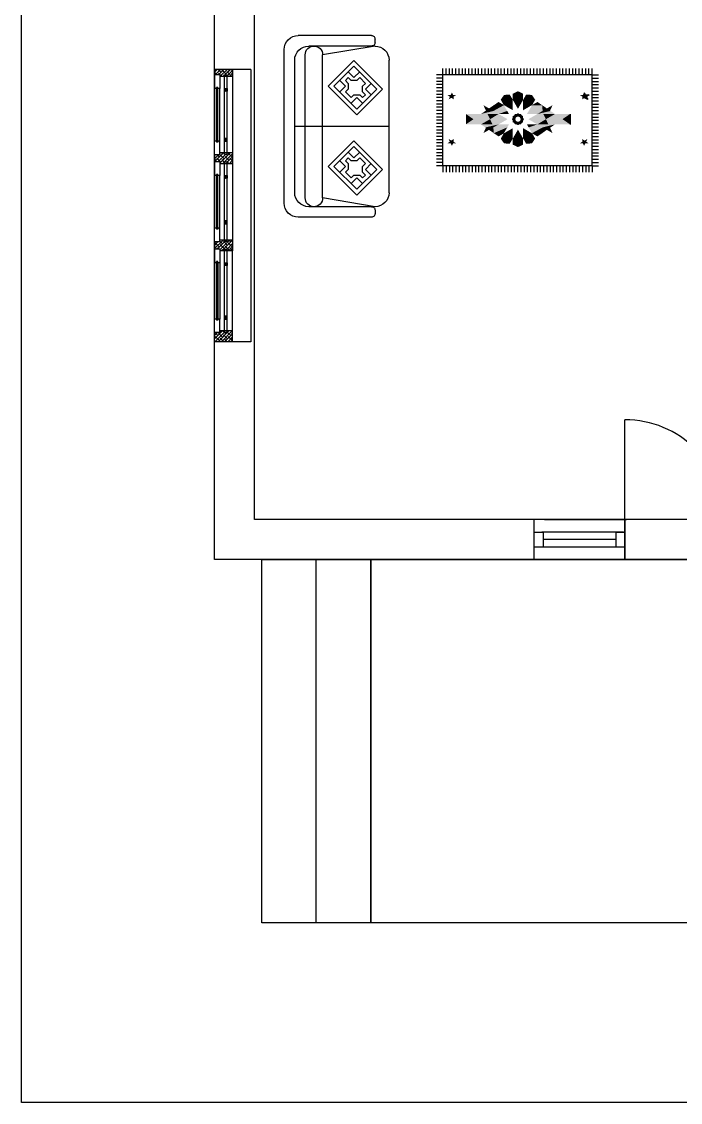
# Model space of a CAD drawing. Extents: x -4409 to 83729, y -39415 to 28842.
# Drawn here: x -4409 to -783, y 6113 to 12066 of the extents above; entities that cross this region are included whole.
import ezdxf

# ---------------------------------------------------------------- set-up
doc = ezdxf.new("R2010")
doc.units = 0
for name, color, linetype in [('1_WALL', 7, 'CONTINUOUS'), ('4_JOINERY', 217, 'CONTINUOUS'), ('FUR', 47, 'CONTINUOUS'), ('FURN', 9, 'CONTINUOUS'), ('FURNITURE', 5, 'CONTINUOUS'), ('GROVE', 187, 'CONTINUOUS'), ('HATCH', 8, 'CONTINUOUS'), ('WALL', 1, 'CONTINUOUS'), ('WALLS', 2, 'CONTINUOUS'), ('WWW_CADBLOCKSFREE_COM', 7, 'CONTINUOUS')]:
    doc.layers.add(name, color=color, linetype=linetype)

# ---------------------------------------------------------------- blocks, each defined once
blk = doc.blocks.new('ER5T')
at = {"layer": '4_JOINERY', "color": 150}
for p, q in [((169.14, -27.44), (19.14, -27.44)), ((19.14, -27.44), (19.14, -47.44)), ((169.14, -27.44), (169.14, -47.44)), ((19.14, -37.44), (25.14, -37.44)), ((19.14, -37.44), (69.14, -37.44)), ((19.14, -38.24), (19.94, -37.44)), ((19.14, -40.04), (21.74, -37.44)), ((19.14, -41.83), (23.53, -37.44)), ((19.14, -37.44), (19.14, -47.44)), ((19.14, -43.63), (25.14, -37.63)), ((19.14, -38.68), (19.37, -38.91)), ((19.14, -45.43), (25.14, -39.43)), ((19.14, -40.47), (20.27, -41.6)), ((19.82, -37.56), (22.06, -39.81)), ((20.72, -40.25), (22.96, -42.5)), ((22.51, -38.46), (24.44, -40.38)), ((23.29, -37.44), (23.86, -38.01)), ((23.41, -41.15), (25.14, -42.88)), ((24.28, -40.38), (69.99, -40.38)), ((24.28, -40.38), (24.28, -41.88)), ((25.08, -37.44), (25.14, -37.49)), ((25.14, -37.44), (25.14, -44.44)), ((31.64, -41.8), (33.05, -40.38)), ((31.64, -41.35), (32.61, -40.38)), ((31.64, -40.91), (32.16, -40.38)), ((31.64, -40.47), (31.72, -40.38)), ((31.64, -40.38), (33.14, -40.38)), ((31.64, -41.88), (31.64, -40.38)), ((31.99, -41.88), (33.14, -40.74)), ((32.43, -41.88), (33.14, -41.18)), ((32.87, -41.88), (33.14, -41.62)), ((33.14, -40.38), (33.14, -41.88)), ((62.64, -40.38), (61.14, -40.38)), ((61.14, -40.38), (61.14, -41.88)), ((62.28, -41.88), (61.14, -40.74)), ((61.84, -41.88), (61.14, -41.18)), ((61.4, -41.88), (61.14, -41.62)), ((62.64, -41.8), (61.22, -40.38)), ((62.64, -41.35), (61.67, -40.38)), ((62.64, -40.91), (62.11, -40.38)), ((62.64, -40.47), (62.55, -40.38)), ((62.64, -41.88), (62.64, -40.38)), ((75.14, -37.44), (69.14, -37.44)), ((69.14, -37.44), (69.14, -44.44)), ((69.14, -37.92), (69.62, -37.44)), ((69.14, -39.71), (71.41, -37.44)), ((69.14, -43.31), (75.01, -37.44)), ((69.37, -37.44), (70.84, -38.91)), ((69.5, -39.36), (71.74, -41.6)), ((69.8, -44.44), (75.14, -39.1)), ((69.99, -40.66), (73.21, -37.44)), ((69.99, -40.38), (69.99, -41.88)), ((71.29, -37.56), (73.54, -39.81)), ((72.19, -40.25), (74.43, -42.5)), ((73.99, -38.46), (75.14, -39.61)), ((74.28, -40.38), (117.99, -40.38)), ((74.28, -40.38), (74.28, -41.88)), ((74.76, -37.44), (75.14, -37.81)), ((75.14, -37.44), (75.14, -44.44)), ((117.14, -37.44), (75.14, -37.44)), ((84.14, -41.8), (85.55, -40.38)), ((84.14, -41.35), (85.11, -40.38)), ((84.14, -40.91), (84.66, -40.38)), ((84.14, -40.47), (84.22, -40.38)), ((84.14, -40.38), (85.64, -40.38)), ((84.14, -41.88), (84.14, -40.38)), ((84.49, -41.88), (85.64, -40.74)), ((84.93, -41.88), (85.64, -41.18)), ((85.37, -41.88), (85.64, -41.62)), ((85.64, -40.38), (85.64, -41.88)), ((110.64, -40.38), (109.14, -40.38)), ((109.14, -40.38), (109.14, -41.88)), ((110.28, -41.88), (109.14, -40.74)), ((109.84, -41.88), (109.14, -41.18)), ((109.4, -41.88), (109.14, -41.62)), ((110.64, -41.8), (109.22, -40.38)), ((110.64, -41.35), (109.67, -40.38)), ((110.64, -40.91), (110.11, -40.38)), ((110.64, -40.47), (110.55, -40.38)), ((110.64, -41.88), (110.64, -40.38)), ((123.14, -37.44), (117.14, -37.44)), ((117.14, -37.44), (117.14, -44.44)), ((117.14, -37.6), (117.29, -37.44)), ((117.14, -39.39), (119.09, -37.44)), ((117.14, -42.98), (122.68, -37.44)), ((117.14, -37.52), (117.62, -38.01)), ((117.14, -39.32), (118.52, -40.7)), ((117.48, -44.44), (123.14, -38.78)), ((117.94, -40.38), (120.89, -37.44)), ((117.99, -40.38), (117.99, -41.88)), ((118.14, -45.58), (122.28, -41.43)), ((118.85, -37.44), (120.32, -38.91)), ((118.97, -39.36), (121.21, -41.6)), ((120.76, -37.56), (123.01, -39.81)), ((121.66, -40.25), (122.28, -40.87)), ((122.28, -40.38), (165.99, -40.38)), ((122.28, -40.38), (122.28, -41.88)), ((123.14, -37.44), (123.14, -44.44)), ((169.14, -37.44), (123.14, -37.44)), ((129.64, -41.8), (131.05, -40.38)), ((129.64, -41.35), (130.61, -40.38)), ((129.64, -40.91), (130.16, -40.38)), ((129.64, -40.47), (129.72, -40.38)), ((129.64, -40.38), (131.14, -40.38)), ((129.64, -41.88), (129.64, -40.38)), ((129.99, -41.88), (131.14, -40.74)), ((130.43, -41.88), (131.14, -41.18)), ((130.87, -41.88), (131.14, -41.62)), ((131.14, -40.38), (131.14, -41.88)), ((158.64, -40.38), (157.14, -40.38)), ((157.14, -40.38), (157.14, -41.88)), ((158.28, -41.88), (157.14, -40.74)), ((157.84, -41.88), (157.14, -41.18)), ((157.4, -41.88), (157.14, -41.62)), ((158.64, -41.8), (157.22, -40.38)), ((158.64, -41.35), (157.67, -40.38)), ((158.64, -40.91), (158.11, -40.38)), ((158.64, -40.47), (158.55, -40.38)), ((158.64, -41.88), (158.64, -40.38)), ((169.14, -37.44), (165.14, -37.44)), ((165.14, -37.44), (165.14, -44.44)), ((165.14, -39.07), (166.77, -37.44)), ((165.14, -39.64), (165.3, -39.81)), ((165.16, -44.44), (169.14, -40.46)), ((165.62, -40.38), (168.56, -37.44)), ((165.75, -38.46), (167.99, -40.7)), ((165.99, -41.81), (169.14, -38.66)), ((165.99, -40.38), (165.99, -41.88)), ((166.52, -37.44), (167.1, -38.01)), ((166.65, -41.15), (168.89, -43.4)), ((168.32, -37.44), (169.14, -38.25)), ((168.44, -39.36), (169.14, -40.05)), ((19.14, -47.22), (24.47, -41.88)), ((19.14, -42.27), (21.16, -44.3)), ((19.14, -45.86), (19.37, -46.09)), ((19.14, -47.44), (24.14, -47.44)), ((19.82, -44.74), (22.06, -46.99)), ((20.72, -47.44), (25.14, -43.02)), ((21.61, -42.95), (23.86, -45.19)), ((22.51, -45.64), (24.14, -47.27)), ((22.51, -47.44), (24.14, -45.81)), ((24.14, -44.44), (24.14, -47.44)), ((24.14, -44.44), (25.14, -44.44)), ((24.14, -47.44), (31.64, -47.44)), ((24.28, -41.88), (69.99, -41.88)), ((24.31, -43.85), (24.9, -44.44)), ((25.14, -44.44), (31.64, -44.44)), ((31.04, -45.64), (31.04, -46.24)), ((31.64, -45.64), (31.04, -45.64)), ((31.64, -46.24), (31.04, -46.24)), ((33.14, -41.88), (31.64, -41.88)), ((62.64, -44.44), (31.64, -44.44)), ((31.64, -44.44), (31.64, -45.64)), ((62.64, -45.64), (31.64, -45.64)), ((62.64, -46.24), (31.64, -46.24)), ((31.64, -46.24), (31.64, -47.44)), ((62.64, -47.44), (31.64, -47.44)), ((61.14, -41.88), (62.64, -41.88)), ((62.64, -44.44), (62.64, -45.64)), ((69.14, -44.44), (62.64, -44.44)), ((62.64, -45.64), (63.24, -45.64)), ((62.64, -46.24), (62.64, -47.44)), ((62.64, -46.24), (63.24, -46.24)), ((70.14, -47.44), (62.64, -47.44)), ((63.24, -45.64), (63.24, -46.24)), ((69.14, -42.59), (69.94, -43.4)), ((69.14, -44.39), (69.19, -44.44)), ((70.14, -44.44), (69.14, -44.44)), ((70.14, -45.9), (74.28, -41.75)), ((70.14, -44.44), (70.14, -47.44)), ((70.14, -45.39), (70.84, -46.09)), ((70.14, -47.18), (70.39, -47.44)), ((74.14, -47.44), (70.14, -47.44)), ((70.39, -42.05), (72.64, -44.3)), ((70.39, -47.44), (75.14, -42.69)), ((71.29, -44.74), (73.54, -46.99)), ((72.19, -47.44), (74.14, -45.49)), ((73.09, -42.95), (74.58, -44.44)), ((73.99, -45.64), (74.14, -45.79)), ((73.99, -47.44), (74.14, -47.29)), ((74.14, -44.44), (74.14, -47.44)), ((74.14, -44.44), (75.14, -44.44)), ((74.14, -47.44), (81.64, -47.44)), ((74.28, -41.88), (117.99, -41.88)), ((75.14, -44.44), (81.64, -44.44)), ((81.04, -45.64), (81.04, -46.24)), ((81.64, -45.64), (81.04, -45.64)), ((81.64, -46.24), (81.04, -46.24)), ((81.64, -44.44), (81.64, -45.64)), ((81.64, -44.44), (110.64, -44.44)), ((81.64, -45.64), (110.64, -45.64)), ((81.64, -46.24), (81.64, -47.44)), ((81.64, -46.24), (110.64, -46.24)), ((81.64, -47.44), (110.64, -47.44)), ((85.64, -41.88), (84.14, -41.88)), ((109.14, -41.88), (110.64, -41.88)), ((117.14, -44.44), (110.64, -44.44)), ((110.64, -44.44), (110.64, -45.64)), ((110.64, -45.64), (111.24, -45.64)), ((110.64, -46.24), (111.24, -46.24)), ((110.64, -46.24), (110.64, -47.44)), ((118.14, -47.44), (110.64, -47.44)), ((111.24, -45.64), (111.24, -46.24)), ((118.14, -44.44), (117.14, -44.44)), ((117.91, -41.88), (119.42, -43.4)), ((118.07, -43.85), (120.32, -46.09)), ((118.14, -47.37), (123.14, -42.37)), ((118.14, -44.44), (118.14, -47.44)), ((122.14, -47.44), (118.14, -47.44)), ((118.97, -46.54), (119.87, -47.44)), ((119.87, -42.05), (122.11, -44.3)), ((119.87, -47.44), (122.14, -45.17)), ((120.76, -44.74), (122.14, -46.12)), ((121.66, -47.44), (122.14, -46.96)), ((122.14, -44.44), (122.14, -47.44)), ((122.14, -44.44), (123.14, -44.44)), ((122.14, -47.44), (129.64, -47.44)), ((122.28, -41.88), (165.99, -41.88)), ((122.56, -42.95), (123.14, -43.52)), ((122.87, -44.44), (123.14, -44.17)), ((123.14, -44.44), (129.64, -44.44)), ((129.04, -45.64), (129.04, -46.24)), ((129.64, -45.64), (129.04, -45.64)), ((129.64, -46.24), (129.04, -46.24)), ((131.14, -41.88), (129.64, -41.88)), ((129.64, -44.44), (129.64, -45.64)), ((129.64, -44.44), (158.64, -44.44)), ((129.64, -45.64), (158.64, -45.64)), ((129.64, -46.24), (129.64, -47.44)), ((129.64, -46.24), (158.64, -46.24)), ((129.64, -47.44), (158.64, -47.44)), ((157.14, -41.88), (158.64, -41.88)), ((158.64, -44.44), (158.64, -45.64)), ((165.14, -44.44), (158.64, -44.44)), ((158.64, -45.64), (159.24, -45.64)), ((158.64, -46.24), (158.64, -47.44)), ((158.64, -46.24), (159.24, -46.24)), ((166.14, -47.44), (158.64, -47.44)), ((159.24, -45.64), (159.24, -46.24)), ((165.14, -42.66), (165.91, -41.88)), ((165.14, -43.23), (167.1, -45.19)), ((166.14, -44.44), (165.14, -44.44)), ((165.58, -41.88), (166.2, -42.5)), ((166.14, -45.25), (169.14, -42.25)), ((166.14, -47.05), (169.14, -44.05)), ((166.14, -44.44), (166.14, -47.44)), ((166.14, -46.03), (167.54, -47.44)), ((169.14, -47.44), (166.14, -47.44)), ((167.54, -43.85), (169.14, -45.44)), ((167.54, -47.44), (169.14, -45.85)), ((168.44, -46.54), (169.14, -47.23))]:
    blk.add_line(p, q, dxfattribs=at)
blk = doc.blocks.new('A$C2A1E377A')
at = {"layer": 'FURNITURE'}
for p, q in [((-0.5588, 0.762), (0.5588, 0.762)), ((-0.6604, 0.127), (-0.6604, 0.6604)), ((-0.4826, 0.6858), (0.4826, 0.6858)), ((0, 0), (0, 0.6858)), ((0.6604, 0.127), (0.6604, 0.6604)), ((-0.5842, 0.127), (-0.5842, 0.5842)), ((-0.5207, 0.6096), (0.5207, 0.6096)), ((0.5842, 0.127), (0.5842, 0.5842)), ((-0.5842, 0.1016), (-0.5207, 0.4826)), ((-0.5207, 0.4826), (0.5207, 0.4826)), ((0.5842, 0.1016), (0.5207, 0.4826)), ((-0.6096, 0.1016), (-0.635, 0.1016)), ((0.6096, 0.1016), (0.635, 0.1016)), ((-0.4826, 0), (0.4826, 0))]:
    blk.add_line(p, q, dxfattribs=at)
for points in [[(-0.6604, 0.6604), (-0.6584, 0.6802), (-0.6527, 0.6993), (-0.6433, 0.7168), (-0.6306, 0.7322), (-0.6152, 0.7449), (-0.5977, 0.7543), (-0.5786, 0.76), (-0.5588, 0.762)], [(0.5588, 0.762), (0.5786, 0.76), (0.5977, 0.7543), (0.6152, 0.7449), (0.6306, 0.7322), (0.6433, 0.7168), (0.6527, 0.6993), (0.6584, 0.6802), (0.6604, 0.6604)], [(-0.5842, 0.5842), (-0.5822, 0.604), (-0.5765, 0.6231), (-0.5671, 0.6406), (-0.5544, 0.656), (-0.539, 0.6687), (-0.5215, 0.6781), (-0.5024, 0.6838), (-0.4826, 0.6858)], [(0.4826, 0.6858), (0.5024, 0.6838), (0.5215, 0.6781), (0.539, 0.6687), (0.5544, 0.656), (0.5671, 0.6406), (0.5765, 0.6231), (0.5822, 0.604), (0.5842, 0.5842)], [(-0.5842, 0.5461), (-0.583, 0.5585), (-0.5794, 0.5704), (-0.5735, 0.5814), (-0.5656, 0.591), (-0.556, 0.5989), (-0.545, 0.6048), (-0.5331, 0.6084), (-0.5207, 0.6096)], [(0.5207, 0.6096), (0.5331, 0.6084), (0.545, 0.6048), (0.556, 0.5989), (0.5656, 0.591), (0.5735, 0.5814), (0.5794, 0.5704), (0.583, 0.5585), (0.5842, 0.5461)], [(-0.5207, 0.4826), (-0.5331, 0.4838), (-0.545, 0.4874), (-0.556, 0.4933), (-0.5656, 0.5012), (-0.5735, 0.5108), (-0.5794, 0.5218), (-0.583, 0.5337), (-0.5842, 0.5461)], [(0.5842, 0.5461), (0.583, 0.5337), (0.5794, 0.5218), (0.5735, 0.5108), (0.5656, 0.5012), (0.556, 0.4933), (0.545, 0.4874), (0.5331, 0.4838), (0.5207, 0.4826)], [(-0.635, 0.1016), (-0.64, 0.1021), (-0.6447, 0.1035), (-0.6491, 0.1059), (-0.653, 0.109), (-0.6561, 0.1129), (-0.6585, 0.1173), (-0.6599, 0.122), (-0.6604, 0.127)], [(-0.5842, 0.127), (-0.5847, 0.122), (-0.5861, 0.1173), (-0.5885, 0.1129), (-0.5916, 0.109), (-0.5955, 0.1059), (-0.5999, 0.1035), (-0.6046, 0.1021), (-0.6096, 0.1016)], [(-0.4826, 0), (-0.5024, 0.002), (-0.5215, 0.0077), (-0.539, 0.0171), (-0.5544, 0.0298), (-0.5671, 0.0452), (-0.5765, 0.0627), (-0.5822, 0.0818), (-0.5842, 0.1016)], [(0.5842, 0.1016), (0.5822, 0.0818), (0.5765, 0.0627), (0.5671, 0.0452), (0.5544, 0.0298), (0.539, 0.0171), (0.5215, 0.0077), (0.5024, 0.002), (0.4826, 0)], [(0.6096, 0.1016), (0.6046, 0.1021), (0.5999, 0.1035), (0.5955, 0.1059), (0.5916, 0.109), (0.5885, 0.1129), (0.5861, 0.1173), (0.5847, 0.122), (0.5842, 0.127)], [(0.6604, 0.127), (0.6599, 0.122), (0.6585, 0.1173), (0.6561, 0.1129), (0.653, 0.109), (0.6491, 0.1059), (0.6447, 0.1035), (0.64, 0.1021), (0.635, 0.1016)]]:
    blk.add_lwpolyline(points, dxfattribs=at)
blk = doc.blocks.new('A$C53E83560')
at = {"layer": 'FURN', "color": 39}
for p, q in [((-0.3335, 0.3172), (-0.375, 0.2757)), ((-0.3128, 0.2965), (-0.3335, 0.3172)), ((-0.2713, 0.2965), (-0.2505, 0.3172)), ((-0.2505, 0.3172), (-0.2298, 0.2965)), ((0.2507, 0.3172), (0.2092, 0.2757)), ((0.2714, 0.2965), (0.2507, 0.3172)), ((0.3129, 0.2965), (0.3337, 0.3172)), ((0.3337, 0.3172), (0.3544, 0.2965)), ((-0.375, 0.2757), (-0.3542, 0.255)), ((-0.3542, 0.255), (-0.3542, 0.2135)), ((-0.2713, 0.2965), (-0.3128, 0.2965)), ((-0.2298, 0.2965), (-0.2505, 0.2757)), ((-0.2505, 0.2342), (-0.2505, 0.2757)), ((0.2092, 0.2757), (0.23, 0.255)), ((0.23, 0.255), (0.23, 0.2135)), ((0.3129, 0.2965), (0.2714, 0.2965)), ((0.3544, 0.2965), (0.3337, 0.2757)), ((0.3337, 0.2342), (0.3337, 0.2757)), ((-0.375, 0.1928), (-0.3542, 0.2135)), ((-0.3542, 0.172), (-0.375, 0.1928)), ((-0.3335, 0.1928), (-0.3542, 0.172)), ((-0.3335, 0.1928), (-0.292, 0.1928)), ((-0.2713, 0.172), (-0.292, 0.1928)), ((-0.2298, 0.2135), (-0.2713, 0.172)), ((-0.2505, 0.2342), (-0.2298, 0.2135)), ((0.2092, 0.1928), (0.23, 0.2135)), ((0.23, 0.172), (0.2092, 0.1928)), ((0.2507, 0.1928), (0.23, 0.172)), ((0.2507, 0.1928), (0.2922, 0.1928)), ((0.3129, 0.172), (0.2922, 0.1928)), ((0.3544, 0.2135), (0.3129, 0.172)), ((0.3337, 0.2342), (0.3544, 0.2135))]:
    blk.add_line(p, q, dxfattribs=at)
at = {"layer": 'FURNITURE', "color": 39}
for p, q in [((-0.292, 0.4416), (-0.4994, 0.2342)), ((-0.1054, 0.255), (-0.292, 0.4416)), ((0.2922, 0.4416), (0.0848, 0.2342)), ((0.4788, 0.255), (0.2922, 0.4416)), ((-0.3128, 0.0476), (-0.1054, 0.255)), ((0.2714, 0.0476), (0.4788, 0.255)), ((-0.4994, 0.2342), (-0.3128, 0.0476)), ((0.0848, 0.2342), (0.2714, 0.0476))]:
    blk.add_line(p, q, dxfattribs=at)
at = {"layer": 'GROVE', "color": 39}
for p, q in [((-0.4579, 0.2342), (-0.292, 0.4002)), ((-0.292, 0.4002), (-0.1468, 0.255)), ((0.1263, 0.2342), (0.2922, 0.4002)), ((0.2922, 0.4002), (0.4374, 0.255)), ((-0.1468, 0.255), (-0.3128, 0.0891)), ((0.4374, 0.255), (0.2714, 0.0891)), ((-0.3128, 0.0891), (-0.4579, 0.2342)), ((0.2714, 0.0891), (0.1263, 0.2342))]:
    blk.add_line(p, q, dxfattribs=at)
at = {"layer": 'HATCH', "color": 39}
for p, q in [((-0.292, 0.3172), (-0.3335, 0.3587)), ((-0.2505, 0.3587), (-0.292, 0.3172)), ((0.2922, 0.3172), (0.2507, 0.3587)), ((0.3337, 0.3587), (0.2922, 0.3172)), ((-0.4165, 0.2757), (-0.375, 0.2342)), ((-0.1883, 0.2965), (-0.2298, 0.255)), ((-0.2298, 0.255), (-0.1883, 0.2135)), ((0.1677, 0.2757), (0.2092, 0.2342)), ((0.3959, 0.2965), (0.3544, 0.255)), ((0.3544, 0.255), (0.3959, 0.2135)), ((-0.375, 0.2342), (-0.4165, 0.1928)), ((-0.3542, 0.1305), (-0.3128, 0.172)), ((-0.3128, 0.172), (-0.2713, 0.1305)), ((0.2092, 0.2342), (0.1677, 0.1928)), ((0.23, 0.1305), (0.2714, 0.172)), ((0.2714, 0.172), (0.3129, 0.1305))]:
    blk.add_line(p, q, dxfattribs=at)
at = {"layer": 'HATCH', "rotation": 359.999999999987}
blk.add_blockref('A$C2A1E377A', (0, 0), dxfattribs=at)
blk = doc.blocks.new('*U76')
at = {"layer": 'FUR', "color": 184, "linetype": 'CONTINUOUS'}
for points in [[(0.25, 0.755), (0.25, 0.755), (0.25, 0.755)], [(0.25, 0.755), (0.25, 0.755), (0.269, 0.722)], [(0.269, 0.722), (0.25, 0.755), (0.269, 0.746)], [(0.3, 0.667), (0.283, 0.743), (0.3, 0.768)], [(0.269, 0.696), (0.25, 0.695), (0.269, 0.722)], [(0.269, 0.696), (0.269, 0.746), (0.281, 0.697)], [(0.281, 0.697), (0.269, 0.746), (0.281, 0.74)], [(0.283, 0.697), (0.281, 0.74), (0.283, 0.743)], [(0.281, 0.697), (0.281, 0.74), (0.283, 0.697)], [(0.283, 0.697), (0.283, 0.743), (0.3, 0.667)], [(0.3, 0.702), (0.3, 0.731), (0.33, 0.716)]]:
    blk.add_solid(points, dxfattribs=at)
blk = doc.blocks.new('*U77')
at = {"layer": 'FUR', "linetype": 'CONTINUOUS'}
for points in [[(-0.203, 0.014), (-0.258, 0.115), (-0.203, 0.152)], [(-0.203, 0.014), (-0.203, 0.152), (-0.202, 0.013)], [(-0.202, 0.013), (-0.203, 0.152), (-0.202, 0.152)], [(-0.202, 0.013), (-0.202, 0.152), (-0.142, 0.013)], [(-0.142, 0.013), (-0.202, 0.152), (-0.142, 0.117)], [(-0.258, 0.045), (-0.263, 0.048), (-0.258, 0.115)], [(-0.258, 0.045), (-0.258, 0.115), (-0.203, 0.014)], [(-0.142, 0.013), (-0.142, 0.117), (-0.082, 0.013)]]:
    blk.add_solid(points, dxfattribs=at)
blk = doc.blocks.new('*U78')
at = {"layer": 'FUR', "color": 208, "linetype": 'CONTINUOUS'}
for points in [[(-0.038, 0.38), (-0.038, 0.554), (-0.038, 0.381)], [(-0.038, 0.381), (-0.038, 0.554), (-0.038, 0.554)], [(-0.038, 0.381), (-0.038, 0.554), (0.022, 0.467)]]:
    blk.add_solid(points, dxfattribs=at)
blk = doc.blocks.new('*U79')
at = {"layer": 'FUR', "color": 184, "linetype": 'CONTINUOUS'}
for points in [[(-0.038, 0.177), (-0.073, 0.329), (-0.038, 0.38)], [(0.082, 0.177), (0.082, 0.38), (0.117, 0.238)], [(0.117, 0.238), (0.082, 0.38), (0.117, 0.329)], [(-0.14, 0.353), (-0.14, 0.353), (-0.14, 0.353)], [(-0.14, 0.353), (-0.14, 0.353), (-0.102, 0.287)], [(-0.102, 0.287), (-0.14, 0.353), (-0.102, 0.335)], [(-0.102, 0.236), (-0.14, 0.233), (-0.102, 0.287)], [(-0.102, 0.236), (-0.102, 0.335), (-0.078, 0.237)], [(-0.078, 0.237), (-0.102, 0.335), (-0.078, 0.323)], [(-0.073, 0.238), (-0.078, 0.323), (-0.073, 0.329)], [(-0.078, 0.237), (-0.078, 0.323), (-0.073, 0.238)], [(-0.073, 0.238), (-0.073, 0.329), (-0.038, 0.177)], [(-0.038, 0.247), (-0.038, 0.304), (0.022, 0.276)], [(0.082, 0.247), (0.022, 0.276), (0.082, 0.304)], [(0.117, 0.238), (0.117, 0.329), (0.121, 0.237)], [(0.121, 0.237), (0.117, 0.329), (0.121, 0.323)], [(0.145, 0.236), (0.121, 0.323), (0.145, 0.335)], [(0.121, 0.237), (0.121, 0.323), (0.145, 0.236)], [(0.145, 0.287), (0.145, 0.335), (0.183, 0.353)], [(0.183, 0.353), (0.145, 0.335), (0.183, 0.353)], [(0.145, 0.236), (0.145, 0.287), (0.183, 0.233)], [(0.183, 0.353), (0.183, 0.353), (0.183, 0.353)], [(-0.102, -0.381), (-0.14, -0.326), (-0.102, -0.329)], [(-0.102, -0.428), (-0.102, -0.329), (-0.078, -0.417)], [(-0.078, -0.417), (-0.102, -0.329), (-0.078, -0.331)], [(-0.078, -0.417), (-0.078, -0.331), (-0.073, -0.423)], [(-0.073, -0.423), (-0.078, -0.331), (-0.073, -0.331)], [(-0.038, -0.474), (-0.073, -0.331), (-0.038, -0.271)], [(-0.073, -0.423), (-0.073, -0.331), (-0.038, -0.474)], [(-0.038, -0.398), (-0.038, -0.341), (0.022, -0.369)], [(0.082, -0.398), (0.022, -0.369), (0.082, -0.341)], [(0.082, -0.474), (0.082, -0.271), (0.117, -0.423)], [(0.117, -0.423), (0.082, -0.271), (0.117, -0.331)], [(0.117, -0.423), (0.117, -0.331), (0.121, -0.417)], [(0.121, -0.417), (0.117, -0.331), (0.121, -0.331)], [(0.145, -0.428), (0.121, -0.331), (0.145, -0.329)], [(0.121, -0.417), (0.121, -0.331), (0.145, -0.428)], [(0.145, -0.381), (0.145, -0.329), (0.183, -0.326)], [(-0.102, -0.428), (-0.14, -0.446), (-0.102, -0.381)], [(-0.14, -0.446), (-0.14, -0.446), (-0.102, -0.428)], [(-0.14, -0.446), (-0.14, -0.446), (-0.14, -0.446)], [(0.145, -0.428), (0.145, -0.381), (0.183, -0.446)], [(0.183, -0.446), (0.145, -0.381), (0.183, -0.446)], [(0.183, -0.446), (0.183, -0.446), (0.183, -0.446)]]:
    blk.add_solid(points, dxfattribs=at)
blk = doc.blocks.new('*U80')
at = {"layer": 'FUR', "color": 39, "linetype": 'CONTINUOUS'}
for points in [[(0.022, 0.276), (-0.038, 0.38), (0.022, 0.467)], [(-0.038, 0.304), (-0.038, 0.38), (0.022, 0.276)], [(0.022, 0.276), (0.022, 0.467), (0.082, 0.304)], [(0.082, 0.304), (0.022, 0.467), (0.082, 0.38)]]:
    blk.add_solid(points, dxfattribs=at)
blk = doc.blocks.new('*U81')
at = {"layer": 'FUR', "color": 39, "linetype": 'CONTINUOUS'}
for points in [[(0.022, 0.073), (-0.038, 0.247), (0.022, 0.276)], [(0.022, 0.073), (0.022, 0.276), (0.082, 0.177)], [(0.082, 0.177), (0.022, 0.276), (0.082, 0.247)], [(-0.038, 0.177), (-0.038, 0.247), (0.022, 0.073)]]:
    blk.add_solid(points, dxfattribs=at)
blk = doc.blocks.new('*U82')
at = {"layer": 'FUR', "color": 208, "linetype": 'CONTINUOUS'}
for points in [[(0.081, 0.381), (0.022, 0.467), (0.081, 0.554)], [(0.081, 0.381), (0.081, 0.554), (0.082, 0.38)], [(0.082, 0.38), (0.081, 0.554), (0.082, 0.554)]]:
    blk.add_solid(points, dxfattribs=at)
blk = doc.blocks.new('*U83')
at = {"layer": 'FUR', "color": 39, "linetype": 'CONTINUOUS'}
for points in [[(0.022, 0.467), (-0.038, 0.554), (0.022, 0.554)], [(0.022, 0.467), (0.022, 0.554), (0.081, 0.554)]]:
    blk.add_solid(points, dxfattribs=at)
blk = doc.blocks.new('*U84')
at = {"layer": 'FUR', "color": 184, "linetype": 'CONTINUOUS'}
for points in [[(-0.257, 0.667), (-0.257, 0.768), (-0.24, 0.697)], [(-0.24, 0.697), (-0.257, 0.768), (-0.24, 0.743)], [(-0.225, 0.722), (-0.225, 0.746), (-0.207, 0.755)], [(-0.207, 0.755), (-0.225, 0.746), (-0.207, 0.755)], [(-0.207, 0.755), (-0.207, 0.755), (-0.207, 0.755)], [(-0.257, 0.702), (-0.287, 0.716), (-0.257, 0.731)], [(-0.24, 0.697), (-0.24, 0.743), (-0.238, 0.697)], [(-0.238, 0.697), (-0.24, 0.743), (-0.238, 0.74)], [(-0.225, 0.696), (-0.238, 0.74), (-0.225, 0.746)], [(-0.238, 0.697), (-0.238, 0.74), (-0.225, 0.696)], [(-0.225, 0.696), (-0.225, 0.722), (-0.207, 0.695)]]:
    blk.add_solid(points, dxfattribs=at)
blk = doc.blocks.new('*U85')
at = {"layer": 'FUR', "color": 25, "linetype": 'CONTINUOUS'}
for points in [[(-0.272, -0.107), (-0.301, -0.047), (-0.272, 0.013)], [(-0.272, -0.107), (-0.272, 0.013), (-0.202, -0.107)], [(-0.202, -0.107), (-0.272, 0.013), (-0.202, 0.013)], [(-0.202, -0.107), (-0.202, 0.013), (-0.098, -0.047)]]:
    blk.add_solid(points, dxfattribs=at)
blk = doc.blocks.new('*U86')
at = {"layer": 'FUR', "color": 25, "linetype": 'CONTINUOUS'}
for points in [[(-0.142, 0.117), (-0.177, 0.178), (-0.142, 0.229)], [(-0.14, 0.116), (-0.142, 0.229), (-0.14, 0.233)], [(-0.142, 0.117), (-0.142, 0.229), (-0.14, 0.116)], [(-0.073, 0.077), (-0.14, 0.233), (-0.073, 0.238)], [(-0.14, 0.116), (-0.14, 0.233), (-0.073, 0.077)], [(-0.073, 0.077), (-0.073, 0.238), (-0.038, 0.057)], [(-0.038, 0.057), (-0.073, 0.238), (-0.038, 0.177)]]:
    blk.add_solid(points, dxfattribs=at)
blk = doc.blocks.new('*U87')
at = {"layer": 'FUR', "linetype": 'CONTINUOUS'}
for points in [[(0.186, -0.211), (0.126, -0.107), (0.186, -0.107)], [(0.186, -0.211), (0.186, -0.107), (0.246, -0.245)], [(0.246, -0.245), (0.186, -0.107), (0.246, -0.107)], [(0.246, -0.245), (0.246, -0.107), (0.246, -0.246)], [(0.246, -0.246), (0.246, -0.107), (0.246, -0.107)], [(0.246, -0.246), (0.246, -0.107), (0.301, -0.208)], [(0.301, -0.208), (0.246, -0.107), (0.301, -0.139)], [(0.301, -0.208), (0.301, -0.139), (0.306, -0.142)]]:
    blk.add_solid(points, dxfattribs=at)
blk = doc.blocks.new('*U88')
at = {"layer": 'FUR', "linetype": 'CONTINUOUS'}
for points in [[(0.246, 0.013), (0.186, 0.117), (0.246, 0.152)], [(0.246, 0.013), (0.246, 0.152), (0.246, 0.014)], [(0.246, 0.014), (0.246, 0.152), (0.246, 0.152)], [(0.246, 0.014), (0.246, 0.152), (0.301, 0.045)], [(0.301, 0.045), (0.246, 0.152), (0.301, 0.115)], [(0.186, 0.013), (0.126, 0.013), (0.186, 0.117)], [(0.186, 0.013), (0.186, 0.117), (0.246, 0.013)], [(0.301, 0.045), (0.301, 0.115), (0.306, 0.048)]]:
    blk.add_solid(points, dxfattribs=at)
blk = doc.blocks.new('*U89')
at = {"layer": 'FUR', "linetype": 'CONTINUOUS'}
for points in [[(-0.203, -0.246), (-0.258, -0.139), (-0.203, -0.107)], [(-0.203, -0.246), (-0.203, -0.107), (-0.202, -0.245)], [(-0.202, -0.245), (-0.203, -0.107), (-0.202, -0.107)], [(-0.202, -0.245), (-0.202, -0.107), (-0.142, -0.211)], [(-0.142, -0.211), (-0.202, -0.107), (-0.142, -0.107)], [(-0.142, -0.211), (-0.142, -0.107), (-0.082, -0.107)], [(-0.258, -0.208), (-0.263, -0.142), (-0.258, -0.139)], [(-0.258, -0.208), (-0.258, -0.139), (-0.203, -0.246)]]:
    blk.add_solid(points, dxfattribs=at)
blk = doc.blocks.new('*U90')
at = {"layer": 'FUR', "color": 208, "linetype": 'CONTINUOUS'}
for points in [[(-0.038, -0.648), (-0.038, -0.474), (-0.038, -0.648)], [(-0.038, -0.648), (-0.038, -0.474), (-0.038, -0.474)], [(-0.038, -0.648), (-0.038, -0.474), (0.022, -0.561)]]:
    blk.add_solid(points, dxfattribs=at)
blk = doc.blocks.new('*U91')
at = {"layer": 'FUR', "color": 39, "linetype": 'CONTINUOUS'}
for points in [[(0.022, -0.561), (-0.038, -0.398), (0.022, -0.369)], [(0.022, -0.561), (0.022, -0.369), (0.082, -0.474)], [(0.082, -0.474), (0.022, -0.369), (0.082, -0.398)], [(-0.038, -0.474), (-0.038, -0.398), (0.022, -0.561)]]:
    blk.add_solid(points, dxfattribs=at)
blk = doc.blocks.new('*U92')
at = {"layer": 'FUR', "color": 39, "linetype": 'CONTINUOUS'}
for points in [[(0.022, -0.369), (-0.038, -0.271), (0.022, -0.167)], [(0.022, -0.369), (0.022, -0.167), (0.082, -0.341)], [(0.082, -0.341), (0.022, -0.167), (0.082, -0.271)], [(-0.038, -0.341), (-0.038, -0.271), (0.022, -0.369)]]:
    blk.add_solid(points, dxfattribs=at)
blk = doc.blocks.new('*U93')
at = {"layer": 'FUR', "color": 184, "linetype": 'CONTINUOUS'}
for points in [[(-0.013, -0.107), (-0.022, -0.003), (-0.013, 0.013)], [(-0.013, -0.107), (-0.013, 0.013), (-0.008, -0.107)], [(-0.008, -0.107), (-0.013, 0.013), (-0.008, 0.013)], [(-0.008, -0.047), (-0.008, 0.013), (-0.008, -0.041)], [(-0.008, -0.041), (-0.008, 0.013), (-0.008, 0.013)], [(-0.008, -0.041), (-0.008, 0.013), (-0.006, -0.035)], [(-0.006, -0.035), (-0.008, 0.013), (-0.006, 0.013)], [(-0.006, -0.035), (-0.006, 0.013), (-0.003, -0.03)], [(-0.003, -0.03), (-0.006, 0.013), (-0.003, 0.013)], [(-0.003, -0.03), (-0.003, 0.013), (0, -0.026)], [(0, -0.026), (-0.003, 0.013), (0, 0.013)], [(0, -0.026), (0, 0.013), (0.005, -0.022)], [(0.005, -0.022), (0, 0.013), (0.005, 0.013)], [(0.005, -0.022), (0.005, 0.013), (0.006, -0.022)], [(0.006, -0.022), (0.005, 0.013), (0.006, 0.013)], [(0.01, -0.019), (0.006, 0.013), (0.01, 0.016)], [(0.006, -0.022), (0.006, 0.013), (0.01, -0.019)], [(0.016, -0.017), (0.01, 0.016), (0.016, 0.019)], [(0.01, -0.019), (0.01, 0.016), (0.016, -0.017)], [(0.022, -0.017), (0.016, 0.019), (0.022, 0.023)], [(0.016, -0.017), (0.016, 0.019), (0.022, -0.017)], [(0.022, -0.017), (0.022, 0.023), (0.027, -0.017)], [(0.027, -0.017), (0.022, 0.023), (0.027, 0.019)], [(0.027, -0.017), (0.027, 0.019), (0.033, -0.019)], [(0.033, -0.019), (0.027, 0.019), (0.033, 0.016)], [(0.033, -0.019), (0.033, 0.016), (0.038, -0.022)], [(0.038, -0.022), (0.033, 0.016), (0.038, 0.013)], [(0.038, -0.022), (0.038, 0.013), (0.038, -0.022)], [(0.038, -0.022), (0.038, 0.013), (0.038, 0.013)], [(0.038, -0.022), (0.038, 0.013), (0.043, -0.026)], [(0.043, -0.026), (0.038, 0.013), (0.043, 0.013)], [(0.043, -0.026), (0.043, 0.013), (0.047, -0.03)], [(0.047, -0.03), (0.043, 0.013), (0.047, 0.013)], [(0.047, -0.03), (0.047, 0.013), (0.049, -0.035)], [(0.049, -0.035), (0.047, 0.013), (0.049, 0.013)], [(0.049, -0.035), (0.049, 0.013), (0.051, -0.041)], [(0.051, -0.041), (0.049, 0.013), (0.051, 0.013)], [(0.051, -0.041), (0.051, 0.013), (0.052, -0.047)], [(0.052, -0.047), (0.051, 0.013), (0.052, 0.013)], [(0.052, -0.107), (0.052, 0.013), (0.056, -0.107)], [(0.056, -0.107), (0.052, 0.013), (0.056, 0.013)], [(0.056, -0.107), (0.056, 0.013), (0.066, -0.091)], [(0.066, -0.091), (0.056, 0.013), (0.066, -0.003)], [(-0.038, -0.063), (-0.048, -0.047), (-0.038, -0.031)], [(-0.022, -0.091), (-0.038, -0.012), (-0.022, -0.003)], [(-0.038, -0.081), (-0.038, -0.012), (-0.022, -0.091)], [(-0.022, -0.091), (-0.022, -0.003), (-0.013, -0.107)], [(-0.008, -0.107), (-0.008, -0.047), (-0.008, -0.107)], [(-0.008, -0.107), (-0.008, -0.047), (-0.008, -0.053)], [(-0.008, -0.107), (-0.008, -0.053), (-0.006, -0.107)], [(-0.006, -0.107), (-0.008, -0.053), (-0.006, -0.058)], [(-0.006, -0.107), (-0.006, -0.058), (-0.003, -0.107)], [(-0.003, -0.107), (-0.006, -0.058), (-0.003, -0.063)], [(-0.003, -0.107), (-0.003, -0.063), (0, -0.107)], [(0, -0.107), (-0.003, -0.063), (0, -0.068)], [(0, -0.107), (0, -0.068), (0.005, -0.107)], [(0.005, -0.107), (0, -0.068), (0.005, -0.072)], [(0.005, -0.107), (0.005, -0.072), (0.006, -0.107)], [(0.006, -0.107), (0.005, -0.072), (0.006, -0.072)], [(0.006, -0.107), (0.006, -0.072), (0.01, -0.109)], [(0.01, -0.109), (0.006, -0.072), (0.01, -0.074)], [(0.01, -0.109), (0.01, -0.074), (0.016, -0.113)], [(0.016, -0.113), (0.01, -0.074), (0.016, -0.076)], [(0.016, -0.113), (0.016, -0.076), (0.022, -0.116)], [(0.022, -0.116), (0.016, -0.076), (0.022, -0.077)], [(0.027, -0.113), (0.022, -0.077), (0.027, -0.076)], [(0.022, -0.116), (0.022, -0.077), (0.027, -0.113)], [(0.033, -0.109), (0.027, -0.076), (0.033, -0.074)], [(0.027, -0.113), (0.027, -0.076), (0.033, -0.109)], [(0.038, -0.107), (0.033, -0.074), (0.038, -0.072)], [(0.033, -0.109), (0.033, -0.074), (0.038, -0.107)], [(0.043, -0.107), (0.038, -0.072), (0.043, -0.068)], [(0.038, -0.107), (0.038, -0.072), (0.038, -0.107)], [(0.038, -0.107), (0.038, -0.072), (0.038, -0.072)], [(0.038, -0.107), (0.038, -0.072), (0.043, -0.107)], [(0.047, -0.107), (0.043, -0.068), (0.047, -0.063)], [(0.043, -0.107), (0.043, -0.068), (0.047, -0.107)], [(0.049, -0.107), (0.047, -0.063), (0.049, -0.058)], [(0.047, -0.107), (0.047, -0.063), (0.049, -0.107)], [(0.051, -0.107), (0.049, -0.058), (0.051, -0.053)], [(0.049, -0.107), (0.049, -0.058), (0.051, -0.107)], [(0.052, -0.107), (0.051, -0.053), (0.052, -0.047)], [(0.051, -0.107), (0.051, -0.053), (0.052, -0.107)], [(0.066, -0.091), (0.066, -0.003), (0.082, -0.081)], [(0.082, -0.081), (0.066, -0.003), (0.082, -0.012)], [(0.082, -0.063), (0.082, -0.031), (0.091, -0.047)]]:
    blk.add_solid(points, dxfattribs=at)
blk = doc.blocks.new('*U94')
at = {"layer": 'FUR', "color": 25, "linetype": 'CONTINUOUS'}
for points in [[(0.082, -0.271), (0.082, -0.151), (0.117, -0.331)], [(0.117, -0.331), (0.082, -0.151), (0.117, -0.171)], [(0.117, -0.331), (0.117, -0.171), (0.183, -0.326)], [(0.183, -0.326), (0.117, -0.171), (0.183, -0.209)], [(0.183, -0.326), (0.183, -0.209), (0.186, -0.322)], [(0.186, -0.322), (0.183, -0.209), (0.186, -0.211)], [(0.186, -0.322), (0.186, -0.211), (0.221, -0.271)]]:
    blk.add_solid(points, dxfattribs=at)
blk = doc.blocks.new('*U95')
at = {"layer": 'FUR', "color": 25, "linetype": 'CONTINUOUS'}
for points in [[(-0.142, -0.322), (-0.177, -0.271), (-0.142, -0.211)], [(-0.14, -0.326), (-0.142, -0.211), (-0.14, -0.209)], [(-0.142, -0.322), (-0.142, -0.211), (-0.14, -0.326)], [(-0.073, -0.331), (-0.14, -0.209), (-0.073, -0.171)], [(-0.14, -0.326), (-0.14, -0.209), (-0.073, -0.331)], [(-0.038, -0.271), (-0.073, -0.171), (-0.038, -0.151)], [(-0.073, -0.331), (-0.073, -0.171), (-0.038, -0.271)]]:
    blk.add_solid(points, dxfattribs=at)
blk = doc.blocks.new('*U96')
at = {"layer": 'FUR', "color": 25, "linetype": 'CONTINUOUS'}
for points in [[(0.246, -0.107), (0.142, -0.047), (0.246, 0.013)], [(0.246, -0.107), (0.246, 0.013), (0.316, -0.107)], [(0.316, -0.107), (0.246, 0.013), (0.316, 0.013)], [(0.316, -0.107), (0.316, 0.013), (0.344, -0.047)]]:
    blk.add_solid(points, dxfattribs=at)
blk = doc.blocks.new('*U97')
at = {"layer": 'FUR', "color": 25, "linetype": 'CONTINUOUS'}
for points in [[(0.117, 0.077), (0.082, 0.177), (0.117, 0.238)], [(0.082, 0.057), (0.082, 0.177), (0.117, 0.077)], [(0.117, 0.077), (0.117, 0.238), (0.183, 0.116)], [(0.183, 0.116), (0.117, 0.238), (0.183, 0.233)], [(0.183, 0.116), (0.183, 0.233), (0.186, 0.117)], [(0.186, 0.117), (0.183, 0.233), (0.186, 0.229)], [(0.186, 0.117), (0.186, 0.229), (0.221, 0.178)]]:
    blk.add_solid(points, dxfattribs=at)
blk = doc.blocks.new('*U98')
at = {"layer": 'FUR', "color": 39, "linetype": 'CONTINUOUS'}
for points in [[(0.022, -0.648), (-0.038, -0.648), (0.022, -0.561)], [(0.022, -0.648), (0.022, -0.561), (0.081, -0.648)]]:
    blk.add_solid(points, dxfattribs=at)
blk = doc.blocks.new('*U99')
at = {"layer": 'FUR', "color": 208, "linetype": 'CONTINUOUS'}
for points in [[(0.081, -0.648), (0.022, -0.561), (0.081, -0.474)], [(0.081, -0.648), (0.081, -0.474), (0.082, -0.648)], [(0.082, -0.648), (0.081, -0.474), (0.082, -0.474)]]:
    blk.add_solid(points, dxfattribs=at)
blk = doc.blocks.new('*U100')
at = {"layer": 'FUR', "color": 184, "linetype": 'CONTINUOUS'}
for points in [[(-0.257, -0.824), (-0.287, -0.809), (-0.257, -0.795)], [(-0.257, -0.861), (-0.257, -0.76), (-0.24, -0.836)], [(-0.24, -0.836), (-0.257, -0.76), (-0.24, -0.79)], [(-0.24, -0.836), (-0.24, -0.79), (-0.238, -0.833)], [(-0.238, -0.833), (-0.24, -0.79), (-0.238, -0.79)], [(-0.225, -0.839), (-0.238, -0.79), (-0.225, -0.789)], [(-0.238, -0.833), (-0.238, -0.79), (-0.225, -0.839)], [(-0.225, -0.815), (-0.225, -0.789), (-0.207, -0.788)], [(-0.225, -0.839), (-0.225, -0.815), (-0.207, -0.848)], [(-0.207, -0.848), (-0.225, -0.815), (-0.207, -0.848)], [(-0.207, -0.848), (-0.207, -0.848), (-0.207, -0.848)]]:
    blk.add_solid(points, dxfattribs=at)
blk = doc.blocks.new('*U101')
at = {"layer": 'FUR', "color": 184, "linetype": 'CONTINUOUS'}
for points in [[(0.269, -0.816), (0.25, -0.788), (0.269, -0.79)], [(0.269, -0.839), (0.25, -0.848), (0.269, -0.816)], [(0.25, -0.848), (0.25, -0.848), (0.269, -0.839)], [(0.25, -0.848), (0.25, -0.848), (0.25, -0.848)], [(0.269, -0.839), (0.269, -0.79), (0.281, -0.833)], [(0.281, -0.833), (0.269, -0.79), (0.281, -0.791)], [(0.281, -0.833), (0.281, -0.791), (0.283, -0.836)], [(0.283, -0.836), (0.281, -0.791), (0.283, -0.791)], [(0.3, -0.862), (0.283, -0.791), (0.3, -0.76)], [(0.283, -0.836), (0.283, -0.791), (0.3, -0.862)], [(0.3, -0.824), (0.3, -0.795), (0.33, -0.81)]]:
    blk.add_solid(points, dxfattribs=at)
blk = doc.blocks.new('A$C6F7D4C5F')
at = {"layer": 'FUR'}
for p, q in [((-0.49, 0.81), (-0.49, 0.884)), ((-0.453, 0.81), (-0.453, 0.884)), ((-0.415, 0.81), (-0.415, 0.884)), ((-0.378, 0.81), (-0.378, 0.884)), ((-0.34, 0.81), (-0.34, 0.884)), ((-0.303, 0.81), (-0.303, 0.884)), ((-0.265, 0.81), (-0.265, 0.884)), ((-0.228, 0.81), (-0.228, 0.884)), ((-0.19, 0.81), (-0.19, 0.884)), ((-0.153, 0.81), (-0.153, 0.884)), ((-0.116, 0.81), (-0.116, 0.884)), ((-0.078, 0.81), (-0.078, 0.884)), ((-0.041, 0.81), (-0.041, 0.884)), ((-0.003, 0.81), (-0.003, 0.884)), ((0.034, 0.81), (0.034, 0.884)), ((0.072, 0.81), (0.072, 0.884)), ((0.109, 0.81), (0.109, 0.884)), ((0.147, 0.81), (0.147, 0.884)), ((0.184, 0.81), (0.184, 0.884)), ((0.222, 0.81), (0.222, 0.884)), ((0.259, 0.81), (0.259, 0.884)), ((0.296, 0.81), (0.296, 0.884)), ((0.334, 0.81), (0.334, 0.884)), ((0.371, 0.81), (0.371, 0.884)), ((0.409, 0.81), (0.409, 0.884)), ((0.446, 0.81), (0.446, 0.884)), ((0.484, 0.81), (0.484, 0.884)), ((0.521, 0.81), (0.521, 0.884)), ((0.559, 0.81), (0.559, 0.884)), ((-0.49, 0.81), (-0.565, 0.81)), ((-0.49, 0.772), (-0.565, 0.772)), ((-0.26, 0.728), (-0.261, 0.775)), ((-0.261, 0.775), (-0.235, 0.742)), ((-0.235, 0.742), (-0.206, 0.759)), ((-0.206, 0.759), (-0.225, 0.722)), ((0.559, 0.81), (0.634, 0.81)), ((0.559, 0.772), (0.634, 0.772)), ((-0.49, 0.735), (-0.565, 0.735)), ((-0.49, 0.697), (-0.565, 0.697)), ((-0.49, 0.66), (-0.565, 0.66)), ((-0.286, 0.716), (-0.26, 0.728)), ((0.559, 0.735), (0.634, 0.735)), ((0.559, 0.697), (0.634, 0.697)), ((0.559, 0.66), (0.634, 0.66)), ((-0.49, 0.622), (-0.565, 0.622)), ((-0.49, 0.585), (-0.565, 0.585)), ((-0.49, 0.547), (-0.565, 0.547)), ((-0.49, 0.51), (-0.565, 0.51)), ((-0.038, 0.554), (0.082, 0.554)), ((0.559, 0.622), (0.634, 0.622)), ((0.559, 0.585), (0.634, 0.585)), ((0.559, 0.547), (0.634, 0.547)), ((0.559, 0.51), (0.634, 0.51)), ((-0.49, 0.472), (-0.565, 0.472)), ((-0.49, 0.435), (-0.565, 0.435)), ((-0.49, 0.398), (-0.565, 0.398)), ((0.559, 0.472), (0.634, 0.472)), ((0.559, 0.435), (0.634, 0.435)), ((0.559, 0.398), (0.634, 0.398)), ((-0.49, 0.36), (-0.565, 0.36)), ((-0.49, 0.323), (-0.565, 0.323)), ((-0.49, 0.285), (-0.565, 0.285)), ((0.559, 0.36), (0.634, 0.36)), ((0.559, 0.323), (0.634, 0.323)), ((0.559, 0.285), (0.634, 0.285)), ((-0.49, 0.248), (-0.565, 0.248)), ((-0.49, 0.21), (-0.565, 0.21)), ((-0.49, 0.173), (-0.565, 0.173)), ((-0.49, 0.135), (-0.565, 0.135)), ((0.559, 0.248), (0.634, 0.248)), ((0.559, 0.21), (0.634, 0.21)), ((0.559, 0.173), (0.634, 0.173)), ((0.559, 0.135), (0.634, 0.135)), ((-0.49, 0.098), (-0.565, 0.098)), ((-0.49, 0.06), (-0.565, 0.06)), ((-0.49, 0.023), (-0.565, 0.023)), ((0.559, 0.098), (0.634, 0.098)), ((0.559, 0.06), (0.634, 0.06)), ((0.559, 0.023), (0.634, 0.023)), ((-0.49, -0.014), (-0.565, -0.014)), ((-0.49, -0.052), (-0.565, -0.052)), ((-0.49, -0.089), (-0.565, -0.089)), ((0.559, -0.014), (0.634, -0.014)), ((0.559, -0.052), (0.634, -0.052)), ((0.559, -0.089), (0.634, -0.089)), ((-0.49, -0.127), (-0.565, -0.127)), ((-0.49, -0.164), (-0.565, -0.164)), ((-0.49, -0.202), (-0.565, -0.202)), ((-0.49, -0.239), (-0.565, -0.239)), ((0.559, -0.127), (0.634, -0.127)), ((0.559, -0.164), (0.634, -0.164)), ((0.559, -0.202), (0.634, -0.202)), ((0.559, -0.239), (0.634, -0.239)), ((-0.49, -0.277), (-0.565, -0.277)), ((-0.49, -0.314), (-0.565, -0.314)), ((-0.49, -0.351), (-0.565, -0.351)), ((0.559, -0.277), (0.634, -0.277)), ((0.559, -0.314), (0.634, -0.314)), ((0.559, -0.351), (0.634, -0.351)), ((-0.49, -0.389), (-0.565, -0.389)), ((-0.49, -0.426), (-0.565, -0.426)), ((-0.49, -0.464), (-0.565, -0.464)), ((0.559, -0.389), (0.634, -0.389)), ((0.559, -0.426), (0.634, -0.426)), ((0.559, -0.464), (0.634, -0.464)), ((-0.49, -0.501), (-0.565, -0.501)), ((-0.49, -0.539), (-0.565, -0.539)), ((-0.49, -0.576), (-0.565, -0.576)), ((-0.49, -0.614), (-0.565, -0.614)), ((0.559, -0.501), (0.634, -0.501)), ((0.559, -0.539), (0.634, -0.539)), ((0.559, -0.576), (0.634, -0.576)), ((0.559, -0.614), (0.634, -0.614)), ((-0.49, -0.651), (-0.565, -0.651)), ((-0.49, -0.689), (-0.565, -0.689)), ((-0.49, -0.726), (-0.565, -0.726)), ((0.559, -0.651), (0.634, -0.651)), ((0.559, -0.689), (0.634, -0.689)), ((0.559, -0.726), (0.634, -0.726)), ((-0.49, -0.763), (-0.565, -0.763)), ((-0.49, -0.801), (-0.565, -0.801)), ((-0.49, -0.838), (-0.565, -0.838)), ((0.559, -0.763), (0.634, -0.763)), ((0.559, -0.801), (0.634, -0.801)), ((0.559, -0.838), (0.634, -0.838)), ((-0.49, -0.876), (-0.565, -0.876)), ((-0.49, -0.913), (-0.565, -0.913)), ((-0.49, -0.913), (-0.49, -0.988)), ((-0.453, -0.913), (-0.453, -0.988)), ((-0.415, -0.913), (-0.415, -0.988)), ((-0.378, -0.913), (-0.378, -0.988)), ((-0.34, -0.913), (-0.34, -0.988)), ((-0.303, -0.913), (-0.303, -0.988)), ((-0.265, -0.913), (-0.265, -0.988)), ((-0.228, -0.913), (-0.228, -0.988)), ((-0.19, -0.913), (-0.19, -0.988)), ((-0.153, -0.913), (-0.153, -0.988)), ((-0.116, -0.913), (-0.116, -0.988)), ((-0.078, -0.913), (-0.078, -0.988)), ((-0.041, -0.913), (-0.041, -0.988)), ((-0.003, -0.913), (-0.003, -0.988)), ((0.034, -0.913), (0.034, -0.988)), ((0.072, -0.913), (0.072, -0.988)), ((0.109, -0.913), (0.109, -0.988)), ((0.147, -0.913), (0.147, -0.988)), ((0.184, -0.913), (0.184, -0.988)), ((0.222, -0.913), (0.222, -0.988)), ((0.259, -0.913), (0.259, -0.988)), ((0.296, -0.913), (0.296, -0.988)), ((0.334, -0.913), (0.334, -0.988)), ((0.371, -0.913), (0.371, -0.988)), ((0.409, -0.913), (0.409, -0.988)), ((0.446, -0.913), (0.446, -0.988)), ((0.484, -0.913), (0.484, -0.988)), ((0.521, -0.913), (0.521, -0.988)), ((0.559, -0.876), (0.634, -0.876)), ((0.559, -0.913), (0.634, -0.913)), ((0.559, -0.913), (0.559, -0.988))]:
    blk.add_line(p, q, dxfattribs=at)
at = {"layer": 'FUR', "color": 220}
for p, q in [((0.559, 0.81), (-0.49, 0.81)), ((-0.49, 0.81), (-0.49, -0.913)), ((0.559, 0.81), (0.559, -0.913)), ((0.559, -0.913), (-0.49, -0.913))]:
    blk.add_line(p, q, dxfattribs=at)
at = {"layer": 'FUR', "color": 184}
for name in ['*U84', '*U76', '*U79', '*U93', '*U100', '*U101']:
    blk.add_blockref(name, (0, 0), dxfattribs=at)
at = {"layer": 'FUR', "color": 208}
for name in ['*U78', '*U82', '*U90', '*U99']:
    blk.add_blockref(name, (0, 0), dxfattribs=at)
at = {"layer": 'FUR', "color": 39}
for name in ['*U83', '*U80', '*U81', '*U92', '*U91', '*U98']:
    blk.add_blockref(name, (0, 0), dxfattribs=at)
at = {"layer": 'FUR'}
for name in ['*U77', '*U88', '*U89', '*U87']:
    blk.add_blockref(name, (0, 0), dxfattribs=at)
at = {"layer": 'FUR', "color": 25}
for name in ['*U86', '*U97', '*U85', '*U96', '*U95', '*U94']:
    blk.add_blockref(name, (0, 0), dxfattribs=at)

msp = doc.modelspace()

# ---------------------------------------------------------------- linework, layer by layer
at = {"layer": '4_JOINERY', "color": 150}
for points in [[(-1587.381, 9254.242), (-1537.381, 9254.242), (-1537.381, 9171.333), (-1587.381, 9171.333)], [(-1094.899, 9254.171), (-1544.899, 9254.171)], [(-1137.441, 9254.061), (-1087.441, 9254.061), (-1087.441, 9171.152), (-1137.441, 9171.152)], [(-1137.441, 9254.061), (-1137.441, 9171.152)], [(-1094.899, 9171.263), (-1544.899, 9171.263)], [(-1137.441, 9212.717), (-1537.381, 9212.788)]]:
    msp.add_lwpolyline(points, dxfattribs=at)
at = {"layer": 'WWW_CADBLOCKSFREE_COM', "color": 7}
for p, q in [((-3127.438, 9322.788), (-3127.438, 12822.788)), ((512.499, 9322.788), (-3127.438, 9322.788))]:
    msp.add_line(p, q, dxfattribs=at)
at = {"layer": 'WWW_CADBLOCKSFREE_COM', "color": 8}
for points in [[(-4408.808, 22332.931), (7008.839, 22332.931), (7008.839, 6113.264), (-4408.808, 6113.264)], [(-4408.808, 22332.931), (7008.839, 22332.931), (7008.839, 6113.264), (-4408.808, 6113.264)], [(-3087.438, 9102.717), (-2487.438, 9102.717), (-2487.438, 7102.788), (-3087.438, 7102.788)], [(-2487.438, 9102.717), (512.562, 9102.717), (512.562, 7102.788), (-2487.438, 7102.788)]]:
    msp.add_lwpolyline(points, close=True, dxfattribs=at)
at = {"layer": 'WWW_CADBLOCKSFREE_COM', "color": 7}
for points in [[(-1087.441, 9322.606), (-1087.441, 9102.717), (-3347.438, 9102.717), (-3347.438, 13042.788), (-1860.871, 13042.788)], [(-1587.381, 9102.788), (-1587.381, 9322.788)], [(-1094.899, 9322.717), (-1544.899, 9322.717)], [(-1529.983, 9322.717), (-1079.983, 9322.717)], [(-1087.441, 9322.669), (-1087.441, 9102.717)]]:
    msp.add_lwpolyline(points, dxfattribs=at)
at = {"layer": 'WWW_CADBLOCKSFREE_COM', "color": 8}
for points in [[(-3127.438, 12822.788), (1852.562, 12822.788), (1852.562, 13042.788), (2732.562, 13042.788), (2732.562, 12142.788), (2952.562, 12142.788), (2952.562, 10843.185), (2732.562, 10843.185), (2732.562, 9322.788), (20.017, 9322.788), (20.017, 9102.717), (-1087.441, 9102.717), (-1087.441, 9322.717), (-3127.438, 9322.752), (-3127.438, 12822.823), (1852.562, 12822.788), (1852.562, 13042.788)], [(2952.562, 10842.725), (2732.562, 10842.725), (2732.562, 7322.788), (732.562, 7322.788), (732.562, 9322.788), (20.017, 9322.788), (20.017, 9102.717), (512.499, 9102.717), (512.562, 7102.788), (-2487.438, 7102.788), (-2487.438, 9102.717), (-1087.441, 9102.717), (-1087.441, 9322.717), (-3127.438, 9322.752), (-3127.438, 12822.823)], [(-1087.441, 9322.606), (-1087.441, 9872.669)], [(-2787.438, 7102.788), (-3087.438, 7102.788), (-3087.438, 9102.717)], [(-2487.438, 7102.788), (-2787.438, 7102.788), (-2787.438, 9102.717)], [(512.562, 7102.788), (-2487.438, 7102.788), (-2487.438, 9102.717)]]:
    msp.add_lwpolyline(points, dxfattribs=at)
msp.add_arc((-1087.441, 9322.669), 550, 359.9934891, 90, dxfattribs=at)

# ---------------------------------------------------------------- block references
at = {"layer": '1_WALL', "xscale": -10, "yscale": 10, "zscale": 10, "rotation": 270}
msp.add_blockref('ER5T', (-2873.055, 10111.423), dxfattribs=at)
at = {"layer": 'WALL', "color": 7, "xscale": 476.7775610083797, "yscale": 476.7775610083797, "zscale": 476.7775610083797, "rotation": 270}
msp.add_blockref('A$C6F7D4C5F', (-1654.262, 11538.814), dxfattribs=at)
at = {"layer": 'WALLS', "color": 7, "xscale": 757.1168988901337, "yscale": 757.1168988901337, "zscale": 757.1168988901337, "rotation": 90.00000000000001}
msp.add_blockref('A$C53E83560', (-2386.324, 11488.85), dxfattribs=at)

doc.saveas('drawing.dxf')
